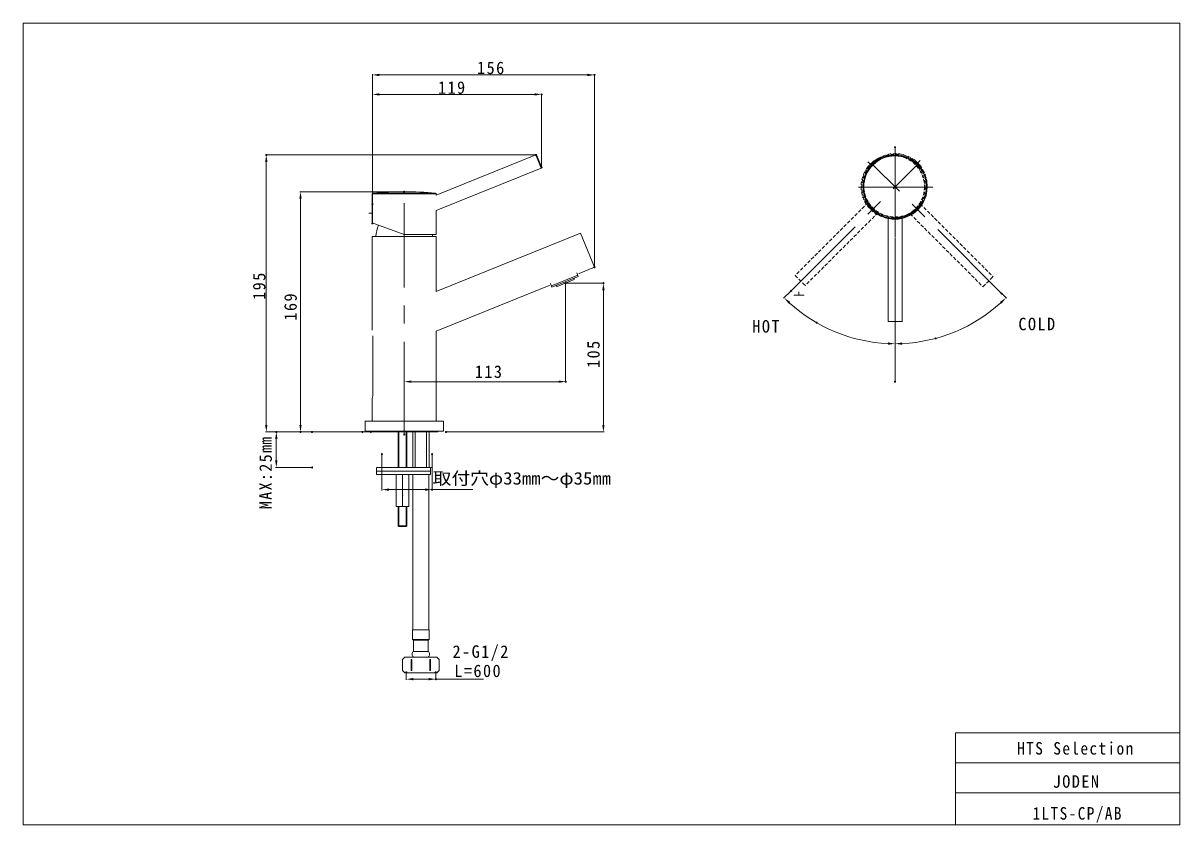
# Model space of a CAD drawing. Units: millimetres, scale not verified. Extents: x -407 to 407, y -282 to 282.
import ezdxf
from ezdxf.enums import TextEntityAlignment as Align

# ---------------------------------------------------------------- set-up
doc = ezdxf.new("R2010")
doc.units = ezdxf.units.MM
doc.header["$LTSCALE"] = 2
doc.header["$PDMODE"] = 32
doc.header["$PDSIZE"] = 0.8
for name, pattern in [('DASHED1', [1.8, 1.2, -0.6]), ('USER1', [50.8, 31.75, -6.35, 6.35, -6.35]), ('USER9', [22, 12, -3, 0.5, -3, 0.5, -3])]:
    doc.linetypes.add(name, pattern=pattern)
for name, color, linetype, lineweight in [('0-0_0', 7, 'Continuous', 18), ('1-5_02___PRT_ALL_AXES', 7, 'Continuous', 18), ('2-7_INTF_RED', 1, 'Continuous', 18)]:
    doc.layers.add(name, color=color, linetype=linetype, lineweight=lineweight)
doc.styles.add('ＭＳ ゴシック', font='')
doc.styles.get('ＭＳ ゴシック').set_extended_font_data('MS Gothic')

msp = doc.modelspace()

# ---------------------------------------------------------------- linework, layer by layer
at = {"layer": '0-0_0', "color": 4}
for p, q in [((-160.927, 155.103), (-160.927, 246.036)), ((-155.927, 245.536), (-9.698, 245.536)), ((-4.698, 110.721), (-4.698, 246.036)), ((-160.927, 141.599), (-160.927, 232.342)), ((-155.927, 231.842), (-46.895, 231.842)), ((-41.895, 180.879), (-41.895, 232.342)), ((-46.458, 189.232), (-236.044, 189.232)), ((-235.544, -0.597), (-235.544, 184.232)), ((-139.027, 163.403), (-211.991, 163.403)), ((-211.491, 158.403), (-211.491, -0.597)), ((-25.012, 98.601), (-25.012, 29.268)), ((-24.512, 99.101), (2.059, 99.101)), ((1.559, -0.597), (1.559, 94.101)), ((133.278, 93.339), (128.348, 88.409)), ((281.962, 91.481), (285.042, 88.401)), ((-138.477, -6.954), (-138.477, 30.268)), ((-133.477, 29.768), (-30.012, 29.768)), ((-162.477, -5.597), (-236.044, -5.597)), ((-203.862, -5.597), (-228.992, -5.597)), ((-168.334, -5.597), (-211.991, -5.597)), ((-108.619, -5.597), (2.059, -5.597)), ((-228.492, -25.597), (-228.492, -10.597)), ((-154.188, -21.739), (-154.188, -46.678)), ((-118.977, -21.739), (-118.977, -46.678)), ((-203.862, -30.597), (-228.992, -30.597)), ((-149.188, -46.178), (-123.977, -46.178)), ((-118.977, -46.178), (-90.332, -46.178)), ((-137.07, -175.192), (-137.07, -180.009)), ((-116.383, -175.192), (-116.383, -180.009)), ((-132.07, -179.509), (-121.383, -179.509)), ((-116.383, -179.509), (-82.875, -179.509))]:
    msp.add_line(p, q, dxfattribs=at)
at = {"layer": '0-0_0'}
for p, q in [((-45.958, 189.232), (-116.027, 160.922)), ((-42.212, 179.96), (-45.958, 189.232)), ((-45.307, 188.956), (-41.935, 180.611)), ((-161.027, 151.803), (-161.027, 161.912)), ((-116.027, 161.912), (-161.027, 161.912)), ((-116.482, 162.41), (-160.571, 162.41)), ((-116.027, 161.912), (-116.027, 160.922)), ((-116.027, 150.137), (-116.027, 133.403)), ((-161.027, 141.403), (-161.027, 145.003)), ((-161.027, 141.403), (-138.527, 133.403)), ((211.746, 144.65), (211.746, 72.146)), ((-160.977, 131.903), (-160.977, 65.903)), ((-160.977, 131.903), (-115.977, 131.903)), ((-116.027, 133.403), (-138.527, 133.403)), ((-115.977, 131.903), (-115.977, 93.303)), ((-16.115, 103.774), (-17.168, 106.381)), ((-15.727, 105.9), (-15.546, 105.838)), ((-4.698, 110.221), (-15.546, 105.838)), ((-35.711, 98.889), (-34.658, 96.282)), ((-35.033, 97.209), (-16.489, 104.702)), ((-34.658, 96.282), (-16.115, 103.774)), ((-36.5, 97.372), (-36.413, 97.542)), ((142.513, 90.548), (142.513, 90.276)), ((-115.977, 65.261), (-115.977, 1.903)), ((-160.618, 21.903), (-160.618, 61.903)), ((-160.977, 17.903), (-160.977, 1.903)), ((-130.852, -30.597), (-130.852, -6.097)), ((-122.852, -30.597), (-122.852, -6.097)), ((-157.977, -30.597), (-157.977, -33.097)), ((-157.977, -30.597), (-118.977, -30.597)), ((-119.977, -30.597), (-119.977, -33.097)), ((-158.027, -33.097), (-119.977, -33.097)), ((-120.027, -35.597), (-158.027, -35.597)), ((-144.227, -58.097), (-144.227, -35.597)), ((-139.727, -49.901), (-139.727, -35.597)), ((-135.227, -58.097), (-135.227, -35.597)), ((-120.027, -33.097), (-120.027, -35.597)), ((-144.227, -50.097), (-143.864, -50.097)), ((-140.089, -50.097), (-139.364, -50.097)), ((-139.727, -58.097), (-139.727, -50.293)), ((-135.227, -50.097), (-135.589, -50.097)), ((-144.227, -58.097), (-135.227, -58.097)), ((-142.727, -71.597), (-142.227, -72.097)), ((-136.727, -71.597), (-142.727, -71.597)), ((-137.227, -72.097), (-142.227, -72.097)), ((-136.727, -71.597), (-137.227, -72.097)), ((-138.102, -163.919), (-139.852, -165.669)), ((-139.848, -173.319), (-139.848, -165.669)), ((-138.102, -163.919), (-115.602, -163.919)), ((-133.6, -165.669), (-133.1, -165.669)), ((-133.6, -173.319), (-133.6, -165.669)), ((-133.1, -173.319), (-133.1, -165.669)), ((-120.603, -165.669), (-120.103, -165.669)), ((-120.603, -173.319), (-120.603, -165.669)), ((-120.103, -173.319), (-120.103, -165.669)), ((-113.852, -165.669), (-115.602, -163.919)), ((-113.855, -173.319), (-113.855, -165.669)), ((-138.102, -175.069), (-139.852, -173.319)), ((-138.102, -175.069), (-115.602, -175.069)), ((-133.6, -173.319), (-133.1, -173.319)), ((-120.603, -173.319), (-120.103, -173.319)), ((-113.852, -173.319), (-115.602, -175.069)), ((249.11, -217.362), (407.021, -217.362)), ((249.11, -217.362), (249.11, -282)), ((249.11, -238.456), (407.021, -238.456)), ((249.11, -259.55), (407.021, -259.55))]:
    msp.add_line(p, q, dxfattribs=at)
at = {"layer": '0-0_0', "color": 1, "linetype": 'USER1'}
for p, q in [((206.691, 29.758), (206.691, 194.688)), ((206.746, 67.51), (206.746, 190.321)), ((133.632, 93.692), (222.778, 182.838)), ((281.609, 91.834), (190.605, 182.838)), ((233.203, 166.588), (181.021, 166.588)), ((-138.477, -5.597), (-138.603, 155.401))]:
    msp.add_line(p, q, dxfattribs=at)
at = {"layer": '0-0_0', "color": 2, "linetype": 'USER9'}
for p, q in [((187.645, 184.534), (189.388, 182.791)), ((191.792, 185.195), (191.985, 185.002)), ((224.372, 185.345), (222.628, 183.602)), ((225.032, 181.198), (224.84, 181.005)), ((136.402, 104.447), (136.402, 104.447)), ((268.543, 96.565), (268.543, 96.565))]:
    msp.add_line(p, q, dxfattribs=at)
at = {"layer": '0-0_0', "color": 4, "linetype": 'DASHED1', "lineweight": 9}
for p, q in [((187.671, 155.715), (136.402, 104.447)), ((224.346, 154.904), (275.614, 103.636)), ((194.742, 148.644), (143.473, 97.376)), ((217.275, 147.833), (268.543, 96.565)), ((136.402, 104.447), (143.473, 97.376)), ((268.543, 96.565), (275.614, 103.636))]:
    msp.add_line(p, q, dxfattribs=at)
at = {"layer": '0-0_0', "color": 1}
msp.add_line((139.113, 93.014), (139.113, 90.548), dxfattribs=at)
at = {"layer": '0-0_0', "lineweight": 15}
for p, q in [((201.746, 72.146), (211.746, 72.146)), ((407.021, -282), (-406.575, -282))]:
    msp.add_line(p, q, dxfattribs=at)
at = {"layer": '0-0_0', "color": 2}
for p, q in [((-142.227, -6.097), (-142.227, -30.597)), ((-137.227, -6.097), (-137.227, -30.597)), ((-142.227, -58.097), (-142.227, -72.097)), ((-137.227, -58.097), (-137.227, -72.097))]:
    msp.add_line(p, q, dxfattribs=at)
at = {"layer": '0-0_0', "lineweight": 15}
msp.add_lwpolyline([(407.021, -282), (407.021, 281.994), (-406.575, 281.994), (-406.575, -282)], dxfattribs=at)
at = {"layer": '0-0_0', "color": 2, "linetype": 'USER9'}
for points in [[(191.792, 185.195), (186.984, 180.386), (187.176, 180.194)], [(225.032, 181.198), (220.224, 186.006), (220.032, 185.814)]]:
    msp.add_lwpolyline(points, dxfattribs=at)
at = {"layer": '0-0_0'}
for points in [[(201.746, 144.65), (201.746, 72.146), (201.746, 72.146)], [(142.513, 90.548), (135.713, 90.548), (135.713, 90.276)]]:
    msp.add_lwpolyline(points, dxfattribs=at)
at = {"layer": '0-0_0', "color": 4, "linetype": 'DASHED1', "lineweight": 9}
for centre, radius in [((205.298, 166.881), 22.5), ((205.298, 166.881), 22.044), ((206.718, 167.692), 22.5), ((206.718, 167.692), 22.044)]:
    msp.add_circle(centre, radius, dxfattribs=at)
at = {"layer": '0-0_0'}
for radius in [22.5, 22.044]:
    msp.add_circle((206.746, 166.588), radius, dxfattribs=at)
for centre, radius, start, end in [((-45.77, 188.769), 0.5, 22, 112), ((-42.399, 180.424), 0.5, 292, 22), ((-138.212, -88.76), 252.163, 90.07157, 95.08711), ((-138.842, -88.76), 252.163, 84.91289, 89.92843), ((-160.527, 161.912), 0.5, 95.08711, 180), ((-116.527, 161.912), 0.5, 0, 84.91289), ((-183.31, 21.92), 22.692, 349.80305, 359.9566), ((-136.701, -171.876), 3.045, 257.27768, 261.97708), ((-117.002, -171.876), 3.045, 278.02199, 282.72108)]:
    msp.add_arc(centre, radius, start, end, dxfattribs=at)
at = {"layer": '0-0_0', "color": 4}
for radius, start, end in [(110.294, 227.59764, 267.40236), (110.304, 272.5974, 312.4026)]:
    msp.add_arc((206.691, 166.752), radius, start, end, dxfattribs=at)
at = {"layer": '0-0_0'}
for p in [(-4.698, 245.536), (-41.895, 231.842), (-235.544, 189.232), (-45.958, 189.232), (206.691, 194.688), (-41.895, 180.379), (190.605, 182.838), (222.778, 182.838), (-138.527, 163.403), (-160.927, 154.603), (-160.927, 141.099), (-4.698, 110.221), (-25.012, 99.101), (1.559, 99.101), (133.632, 93.692), (281.609, 91.834), (151.544, 71.234), (235.24, 60.206), (-25.012, 29.768), (206.691, 29.758), (206.691, 29.758), (-228.492, -5.597), (-211.491, -5.597), (-203.362, -5.597), (-167.834, -5.597), (-161.977, -5.597), (-138.477, -7.454), (-109.119, -5.597), (-154.188, -21.239), (-118.977, -21.239), (-203.362, -30.597), (-118.977, -46.178), (-137.07, -174.692), (-116.383, -174.692), (-116.383, -179.509)]:
    msp.add_point(p, dxfattribs=at)
at = {"layer": '0-0_0', "color": 4}
for points in [[(-155.927, 246.369), (-155.927, 244.703), (-160.927, 245.536)], [(-9.698, 246.369), (-9.698, 244.703), (-4.698, 245.536)], [(-155.927, 232.675), (-155.927, 231.009), (-160.927, 231.842)], [(-46.895, 232.675), (-46.895, 231.009), (-41.895, 231.842)], [(-236.378, 184.232), (-234.711, 184.232), (-235.544, 189.232)], [(-212.324, 158.403), (-210.657, 158.403), (-211.491, 163.403)], [(0.725, 94.101), (2.392, 94.101), (1.559, 99.101)], [(131.741, 84.705), (132.892, 85.91), (128.702, 88.762)], [(280.498, 85.903), (281.649, 84.698), (284.688, 88.755)], [(201.712, 57.404), (201.674, 55.738), (206.691, 56.458)], [(211.709, 55.728), (211.671, 57.394), (206.691, 56.448)], [(-133.477, 30.601), (-133.477, 28.935), (-138.477, 29.768)], [(-30.012, 30.601), (-30.012, 28.935), (-25.012, 29.768)], [(-236.378, -0.597), (-234.711, -0.597), (-235.544, -5.597)], [(-229.325, -10.597), (-227.659, -10.597), (-228.492, -5.597)], [(-212.324, -0.597), (-210.657, -0.597), (-211.491, -5.597)], [(0.725, -0.597), (2.392, -0.597), (1.559, -5.597)], [(-229.325, -25.597), (-227.659, -25.597), (-228.492, -30.597)], [(-149.188, -45.345), (-149.188, -47.012), (-154.188, -46.178)], [(-123.977, -45.345), (-123.977, -47.012), (-118.977, -46.178)], [(-132.07, -178.676), (-132.07, -180.343), (-137.07, -179.509)], [(-121.383, -178.676), (-121.383, -180.343), (-116.383, -179.509)]]:
    msp.add_solid(points, dxfattribs=at)
at = {"layer": '1-5_02___PRT_ALL_AXES'}
for p, q in [((-116.027, 160.922), (-45.958, 189.232)), ((-116.027, 150.137), (-42.212, 179.96)), ((-161.027, 151.803), (-161.027, 145.003)), ((-14.438, 134.327), (-115.977, 93.303)), ((-115.977, 93.303), (-115.977, 131.903)), ((-14.438, 134.327), (-4.698, 110.221)), ((-4.698, 110.221), (-15.546, 105.838)), ((-18.985, 101.536), (-31.039, 96.666)), ((-19.051, 102.588), (-18.985, 101.536)), ((-36.5, 97.372), (-115.977, 65.261)), ((-31.722, 97.469), (-31.039, 96.666)), ((-115.977, 1.903), (-115.977, 65.261)), ((-165.977, 1.903), (-165.977, -5.097)), ((-110.977, 1.903), (-165.977, 1.903)), ((-110.977, 1.903), (-110.977, -5.097)), ((-110.977, -5.097), (-165.977, -5.097)), ((-161.977, -5.597), (-161.977, -5.097)), ((-161.977, -5.597), (-114.977, -5.597)), ((-142.727, -6.097), (-142.727, -30.597)), ((-136.727, -6.097), (-136.727, -30.597)), ((-132.527, -30.597), (-132.527, -6.097)), ((-130.852, -30.597), (-130.852, -6.097)), ((-122.852, -30.597), (-122.852, -6.097)), ((-120.927, -30.597), (-120.927, -6.097)), ((-114.977, -5.597), (-114.977, -5.097)), ((-158.027, -33.097), (-158.027, -35.597)), ((-132.527, -144.905), (-132.527, -35.597)), ((-121.177, -144.905), (-121.177, -35.597)), ((-142.727, -58.097), (-142.727, -71.597)), ((-136.727, -58.097), (-136.727, -71.597)), ((-121.102, -144.905), (-132.602, -144.905)), ((-132.602, -151.705), (-132.602, -144.905)), ((-121.102, -151.705), (-121.102, -144.905)), ((-132.002, -152.026), (-132.602, -151.705)), ((-132.602, -151.705), (-121.102, -151.705)), ((-132.002, -152.026), (-121.702, -152.026)), ((-132.002, -159.926), (-132.002, -152.026)), ((-121.702, -152.026), (-121.102, -151.705)), ((-121.702, -159.926), (-121.702, -152.026)), ((-132.002, -159.926), (-121.702, -159.926))]:
    msp.add_line(p, q, dxfattribs=at)
for centre, radius, start, end in [((-133.533, 130.219), 25, 157.38142, 176.13703), ((-143.42, 130.219), 25, 3.86297, 7.32992), ((-129.797, -147.185), 5.32, 238.17978, 245.51382), ((-123.907, -147.185), 5.32, 294.48618, 301.82022), ((-130.57, -161.923), 2.457, 125.64868, 234.35132), ((-123.134, -161.923), 2.457, 305.64868, 54.35132)]:
    msp.add_arc(centre, radius, start, end, dxfattribs=at)
at = {"layer": '2-7_INTF_RED'}
msp.add_line((-163.492, 148.403), (-161.027, 148.403), dxfattribs=at)

# ---------------------------------------------------------------- texts
at = {"layer": '0-0_0', "color": 3, "style": 'ＭＳ ゴシック', "width": 1.1}
msp.add_text('取付穴φ33㎜～φ35㎜', height=8.798, dxfattribs=at).set_placement((-118.561, -45.243), align=Align.BOTTOM_LEFT)
at = {"layer": '0-0_0', "color": 3, "char_height": 8.798, "attachment_point": 7, "style": 'ＭＳ ゴシック'}
for s, insert in [('\\T1.18;\\W0.95;156', (-87.312, 246.036)), ('\\T1.18;\\W0.95;119', (-114.784, 232.124)), ('\\T1.18;\\W0.95;COLD', (293.464, 65.793)), ('\\T1.18;\\W0.95;HOT', (106.314, 64.135)), ('\\T1.18;\\W0.95;113', (-88.88, 32.268)), ('\\T1.18;\\W0.95;2-G1/2', (-104.557, -166.641)), ('\\T1.18;\\W0.95;L=600', (-103.261, -178.174)), ('\\T1.18;\\W0.9;HTS\\~Selection', (292.579, -232.725)), ('\\T1.18;\\W0.95;JODEN', (317.585, -256.026)), ('\\T1.18;\\W0.9;1LTS-CP/AB', (303.377, -280.463))]:
    msp.add_mtext(s, dxfattribs=dict(at, insert=insert))
at = {"layer": '0-0_0', "color": 3, "char_height": 8.798, "attachment_point": 7, "rotation": 90, "style": 'ＭＳ ゴシック'}
for s, insert in [('\\T1.18;\\W0.95;195', (-236.044, 87.318)), ('\\T1.18;\\W0.95;169', (-213.991, 72.753)), ('\\T1.18;\\W0.95;105', (-0.941, 39.397)), ('\\T1.16;\\W0.95;MAX:25㎜', (-231.509, -59.974))]:
    msp.add_mtext(s, dxfattribs=dict(at, insert=insert))

doc.saveas('drawing.dxf')
